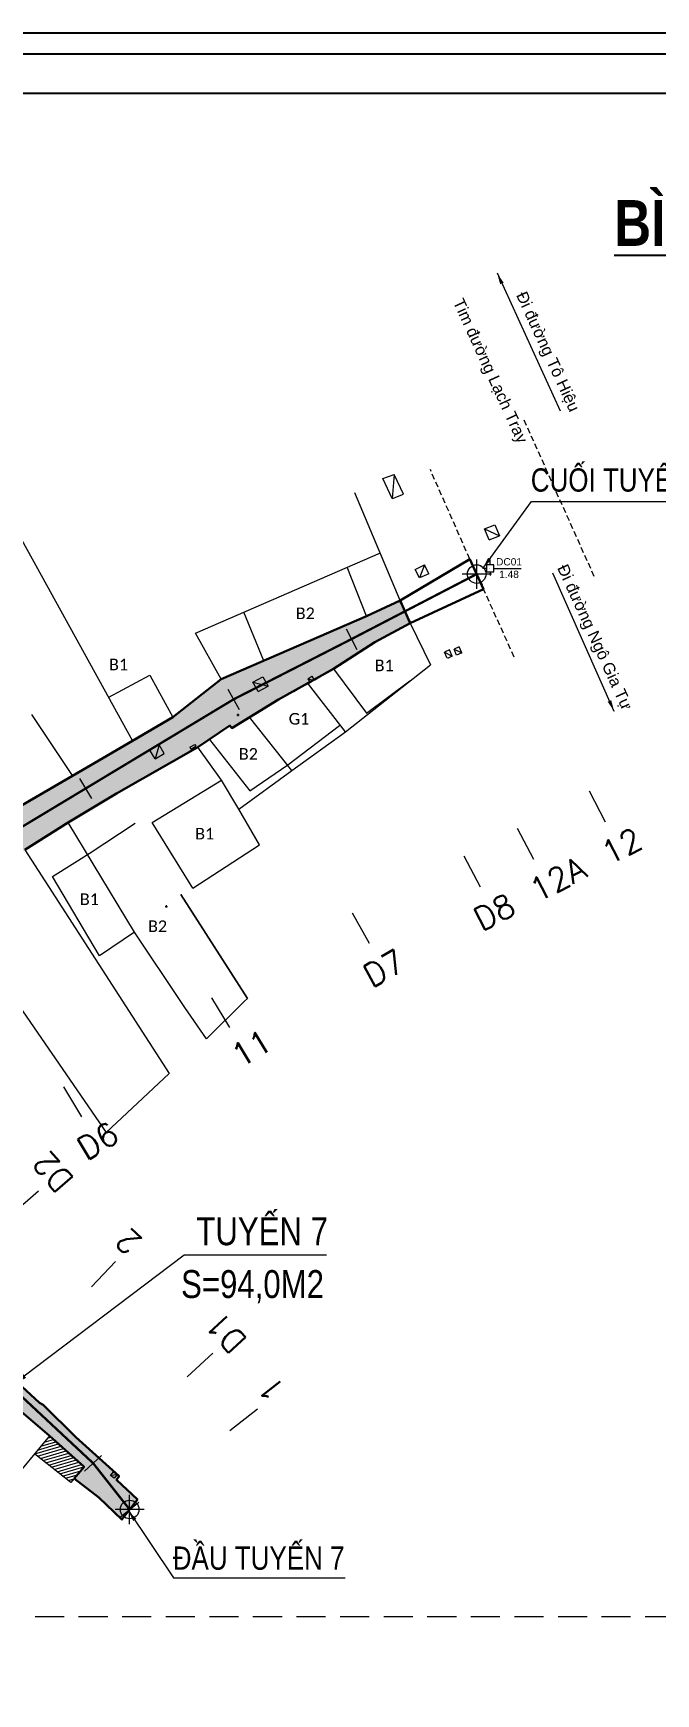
# Model space of a CAD drawing. Header units: metres. Extents: x 596935 to 599449, y 2303977 to 2305782.
# Drawn here: x 599267.5 to 599321, y 2304804.3 to 2304947.1 of the extents above; entities that cross this region are included whole.
import ezdxf
from ezdxf.enums import TextEntityAlignment as Align

# ---------------------------------------------------------------- set-up
doc = ezdxf.new("R2010")
doc.units = ezdxf.units.M
doc.header["$MEASUREMENT"] = 0
doc.header["$PDMODE"] = 2
doc.header["$PDSIZE"] = 0.1
doc.linetypes.add('CENTERX2', pattern=[4, 2.5, -0.5, 0.5, -0.5])
doc.linetypes.add('HIDDEN', pattern=[0.375, 0.25, -0.125])
for name, color, linetype in [('duong', 3, 'Continuous'), ('DUONG DIEN', 20, 'Continuous'), ('ga', 5, 'Continuous'), ('GHI CHU', 7, 'Continuous'), ('GHICHU', 7, 'Continuous'), ('KHUNGTEN', 5, 'Continuous'), ('KYHIEU', 250, 'Continuous'), ('NHA', 2, 'Continuous'), ('pntelev', 2, 'Continuous'), ('thep', 2, 'Continuous'), ('TUYEN', 7, 'Continuous')]:
    doc.layers.add(name, color=color, linetype=linetype)
for name, color, linetype, lineweight in [('LC Dim', 8, 'Continuous', 18), ('LC Hatch', 252, 'Continuous', 9), ('LC Khac', 4, 'Continuous', 9), ('LC MANH DUT', 35, 'HIDDEN', 5), ('LC Net dam 1', 30, 'Continuous', 30), ('LC Net thay', 7, 'Continuous', 25), ('LC Text2', 7, 'Continuous', 25), ('Level 10', 7, 'Continuous', 0)]:
    doc.layers.add(name, color=color, linetype=linetype, lineweight=lineweight)
doc.styles.add('ghi chu', font='arial.ttf')
doc.styles.add('LC 1', font='')
doc.styles.add('LC3', font='', dxfattribs={"width": 0.8})
doc.styles.add('Legend', font='calibri.ttf')
doc.styles.add('STYLE1', font='')
doc.styles.add('T2', font='', dxfattribs={"width": 0.8})
doc.styles.add('TENCOC', font='Vnromanc.shx')
doc.styles.get('LC 1').set_extended_font_data('.VnAvantH', bold=True)
doc.styles.get('LC3').set_extended_font_data('.VnArialH', bold=True)
doc.styles.get('STYLE1').set_extended_font_data('.VnArial')
doc.styles.get('T2').set_extended_font_data('.VnArialH')
doc.dimstyles.get("Standard").update_dxf_attribs({"dimtxt": 0.18, "dimasz": 0.18, "dimexe": 0.18, "dimexo": 0.0625, "dimgap": 0.09, "dimtad": 0, "dimtih": 1, "dimtoh": 1, "dimdec": 4, "dimzin": 0, "dimdsep": 46, "dimtxsty": 'Standard', "dimcen": 0.09, "dimadec": 0, "dimazin": 0, "dimtfac": 1, "dimtdec": 4, "dimtofl": 0, "dimtmove": 0, "dimatfit": 3, "dimfxl": 1, "dimtolj": 1, "dimtzin": 0, "dimarcsym": 0})

# ---------------------------------------------------------------- blocks, each defined once
blk = doc.blocks.new('a2')
at = {"layer": 'Defpoints', "flags": 128}
blk.add_lwpolyline([(297, 102.507), (0, 102.507), (0, -102.507), (297, -102.507)], close=True, dxfattribs=at)
at = {"layer": 'KHUNGTEN'}
blk.add_lwpolyline([(295.885, -100.496), (10, -100.496), (10, 101.392), (295.885, 101.392)], close=True, dxfattribs=at)
at = {"layer": 'thep'}
blk.add_lwpolyline([(293.77, -98.381), (12.115, -98.381), (12.115, 99.277), (293.77, 99.277)], close=True, dxfattribs=at)
blk = doc.blocks.new('TIEUDE1')
at = {"layer": 'LC Text2', "color": 7, "style": 'LC 1'}
blk.add_attdef('TIªU§Ò', text='', height=5, dxfattribs=at).set_placement((0, 0), align=Align.BOTTOM_CENTER)
blk.add_attdef('TL', text='', height=3, dxfattribs=at).set_placement((0, -2), align=Align.TOP_CENTER)
blk = doc.blocks.new('bu lon')
at = {"layer": 'LC Khac', "color": 9}
for p, q in [((0.786, 0), (-0.786, 0)), ((0, -0.786), (0, 0.786))]:
    blk.add_line(p, q, dxfattribs=at)
at = {"layer": 'LC Khac', "color": 7}
blk.add_circle((0, 0), 0.5, dxfattribs=at)
blk = doc.blocks.new('MM')
at = {"layer": 'LC Khac', "xscale": 2.289702860291335, "yscale": 2.289702860291335, "zscale": 2.289702860291335}
blk.add_blockref('bu lon', (0, 0), dxfattribs=at)
blk = doc.blocks.new('dc')
at = {"layer": 'KYHIEU', "color": 1, "lineweight": 0}
blk.add_lwpolyline([(-0.5, -0.5), (0.5, -0.5), (0.5, 0.5), (-0.5, 0.5)], close=True, dxfattribs=at)
at = {"layer": 'KYHIEU', "color": 1, "lineweight": 0, "const_width": 0.025}
blk.add_lwpolyline([(-0.04, 0, 1), (0.04, 0, 1)], format="xyb", close=True, dxfattribs=at)
at = {"layer": 'KYHIEU', "color": 1, "lineweight": 0}
for points in [[(0, 0.5), (0, 1)], [(0.5, 0), (1, 0)], [(-0.5, 0), (-1, 0)], [(0, -0.5), (0, -1)]]:
    blk.add_lwpolyline(points, dxfattribs=at)
blk = doc.blocks.new('COCTRENTUYEN')
at = {"layer": 'TUYEN', "color": 2, "lineweight": 0}
for p, q in [((150.94, 257.83), (151.86, 256.05)), ((140.17, 252.24), (141.09, 250.46)), ((129.98, 247.03), (130.96, 245.28)), ((117.22, 239.35), (118.25, 237.63)), ((161.07, 238.3), (162.45, 235.64)), ((154.89, 235.09), (156.28, 232.43)), ((150.3, 232.71), (151.68, 230.05)), ((140.67, 227.8), (142.13, 225.18)), ((128.57, 220.5), (130.11, 217.93)), ((115.83, 212.83), (117.38, 210.26)), ((117.65, 179.78), (119.12, 181.13)), ((120.74, 175.86), (122.31, 177.1))]:
    blk.add_line(p, q, dxfattribs=at)
at = {"layer": 'TUYEN', "color": 3, "lineweight": 0}
for p, q in [((111.43, 201.91), (113.7, 203.88)), ((118.26, 195.62), (120.31, 197.81)), ((126.48, 187.9), (128.69, 189.94)), ((130.16, 183.29), (132.52, 185.15))]:
    blk.add_line(p, q, dxfattribs=at)
at = {"layer": 'TUYEN', "color": 1, "linetype": 'CENTERX2', "lineweight": 40, "const_width": 0.2}
blk.add_lwpolyline([(0, 0), (9.33, 34.54), (26.36, 91.65), (41.92, 141.27), (44.53, 156.91), (53.43, 191.27, -0.195591), (64.67, 206.38), (105, 230.82), (130.47, 246.16), (140.63, 251.35), (151.4, 256.94)], format="xyb", dxfattribs=at)
at = {"layer": 'TUYEN', "color": 2, "lineweight": 0, "flags": 128}
blk.add_lwpolyline([(144.76, 254.62), (145.68, 252.85)], dxfattribs=at)
at = {"layer": 'TUYEN', "color": 1, "linetype": 'CENTERX2', "lineweight": 40, "const_width": 0.2}
blk.add_lwpolyline([(121.53, 176.48), (118.39, 180.46), (103.13, 194.7), (94.94, 206.42), (86.76, 217.44)], dxfattribs=at)
at = {"layer": 'LC MANH DUT', "xscale": 0.6987324145411622, "yscale": 0.6987324145411622, "zscale": 0.6987324145411622, "rotation": 359.999216292062}
for p in [(151.4, 256.94, 0), (121.53, 176.48, 0)]:
    blk.add_blockref('MM', p, dxfattribs=at)
at = {"layer": 'LC Text2', "style": 'T2', "width": 0.8}
for s, p in [('cuèi tuyÕn 1', (156.05, 264.03, 0)), ('®Çu tuyÕn 7', (125.24, 171.3, 0))]:
    blk.add_text(s, height=2, rotation=0.0008, dxfattribs=at).set_placement(p)
at = {"layer": 'TUYEN', "color": 2, "lineweight": 0, "style": 'TENCOC'}
for s, rotation, p in [('12', 27.4316, (162.8, 231.87)), ('12A', 27.4316, (156.62, 228.67)), ('D8', 27.4316, (151.82, 226.17)), ('D7', 29.0645, (142.37, 221.31)), ('11', 31.0494, (131.06, 214.41)), ('D6', 31.0494, (117.8, 206.43))]:
    blk.add_text(s, height=2, rotation=rotation, dxfattribs=at).set_placement(p)
at = {"layer": 'TUYEN', "color": 3, "lineweight": 0, "style": 'TENCOC'}
for s, rotation, p in [('D2', 130.9518, (116.83, 204.85)), ('2', 136.9685, (122.72, 199.66)), ('D1', 132.6225, (131.74, 191.05)), ('1', 128.2765, (135.07, 186.76))]:
    blk.add_text(s, height=2, rotation=rotation, dxfattribs=at).set_placement(p)
at = {"layer": 'LC Dim', "lineweight": 0}
for points in [[(151.92, 257.43, 0), (156.1, 263.18, 0), (172.06, 263.18, 0)], [(121.41, 176.41), (125.29, 170.6), (140.09, 170.6)]]:
    blk.add_leader(points, dimstyle='Standard', override={"dimasz": 1, "dimgap": 0.09, "dimtad": 0, "dimdsep": 0, "dimtix": 1, "dimlwd": 0, "dimlwe": 0}, dxfattribs=at)
blk = doc.blocks.new('NENHIENTRANG')
at = {"layer": 'DUONG DIEN', "linetype": 'Continuous', "lineweight": 0}
h = blk.add_hatch(dxfattribs=at)
h.set_pattern_fill('ANSI31', color=256, scale=2, angle=151.4002)
h.set_pattern_definition([(196.400213078, (-598276.55, -2304804.55), (0.070586256112, -0.239828231132), [])])
h.paths.add_polyline_path([(43.75, 17.91), (44.05, 18.26), (44.9, 19.26), (41.91, 21.94), (40.63, 20.39)])
at = {"layer": 'duong', "color": 4, "linetype": 'HIDDEN', "lineweight": 0, "ltscale": 2}
for p, q in [((88.8, 95.84), (82.67, 109.51)), ((78.08, 97.34), (74.69, 105.04)), ((72.09, 93.77), (78.08, 97.34)), ((79.26, 94.77), (72.95, 91.84)), ((81.91, 88.92), (79.26, 94.77)), ((72.09, 93.77), (69.2, 92.43)), ((69.2, 92.43), (56.7, 87.01)), ((69.9, 90.21), (72.95, 91.84)), ((66.35, 87.9), (69.9, 90.21)), ((64.09, 86.58), (66.35, 87.9)), ((56.7, 87.01), (52.52, 83.75)), ((61.62, 85.26), (64.09, 86.58)), ((57.61, 82.82), (61.62, 85.26)), ((52.52, 83.75), (49.06, 81.7)), ((54.67, 81.18), (57.44, 83.02)), ((57.44, 83.02), (57.61, 82.82)), ((49.06, 81.7), (45.12, 79.41)), ((47.67, 77.18), (54.67, 81.18)), ((45.12, 79.41), (33.32, 72.56)), ((43.53, 74.68), (47.67, 77.18)), ((39.78, 72.35), (43.53, 74.68)), ((41.05, 24.76), (38.05, 27.56)), ((41.91, 21.94), (38.5, 24.87)), ((41.37, 24.6), (41.05, 24.76)), ((44.18, 21.82), (41.37, 24.6)), ((44.9, 19.26), (41.91, 21.94)), ((47.9, 18.46), (44.18, 21.82)), ((44.05, 18.26), (44.9, 19.26)), ((46.17, 16.63), (44.05, 18.26)), ((47.69, 18.15), (47.9, 18.46)), ((49.48, 16.46), (47.69, 18.15)), ((48.14, 14.73), (46.17, 16.63)), ((49.48, 16.46), (48.14, 14.73))]:
    blk.add_line(p, q, dxfattribs=at)
at = {"layer": 'ga', "linetype": 'Continuous', "lineweight": 0}
for p, q in [((70.6, 104.28), (71.58, 104.62)), ((71.4, 102.57), (70.6, 104.28)), ((71.58, 104.62), (71.4, 102.57)), ((72.38, 102.92), (71.58, 104.62)), ((79.35, 99.94), (80.24, 100.3)), ((79.74, 99), (79.35, 99.94)), ((79.35, 99.94), (80.63, 99.35)), ((79.74, 99), (80.63, 99.35)), ((73.76, 95.72), (73.39, 96.46)), ((74.2, 96.84), (73.76, 95.72)), ((74.57, 96.09), (73.76, 95.72)), ((74.57, 96.09), (74.2, 96.84)), ((75.92, 89.34), (76.57, 89)), ((76.73, 89.61), (77.4, 89.27)), ((59.42, 86.75), (60.28, 87.22)), ((59.88, 85.95), (59.42, 86.75)), ((59.42, 86.75), (60.74, 86.41)), ((59.88, 85.95), (60.74, 86.41)), ((64.15, 87.05), (64.69, 86.93)), ((53.99, 81.16), (54.42, 81.41)), ((51.35, 81.36), (51, 80.16)), ((54.08, 81), (54.52, 81.25)), ((41.91, 21.94), (38.45, 17.76)), ((47.18, 18.54), (47.73, 18.62))]:
    blk.add_line(p, q, dxfattribs=at)
at = {"layer": 'ga', "linetype": 'Continuous', "lineweight": 0, "flags": 128}
for points in [[(71.43, 102.55), (72.38, 102.92)], [(80.24, 100.3), (80.63, 99.35)], [(73.39, 96.46), (74.2, 96.84)], [(76.35, 89.53), (75.92, 89.34)], [(76.14, 88.81), (75.92, 89.34)], [(76.57, 89), (76.16, 88.8)], [(76.57, 89), (76.35, 89.53)], [(77.18, 89.81), (76.73, 89.61)], [(76.95, 89.08), (76.73, 89.61)], [(77.4, 89.27), (76.95, 89.08)], [(77.4, 89.27), (77.18, 89.81)], [(60.28, 87.22), (60.74, 86.41)], [(64.15, 87.05), (64.48, 87.28), (64.69, 86.93)], [(64.15, 87.05), (64.34, 86.72)], [(54.42, 81.41), (54.52, 81.25)], [(50.56, 80.91), (51.35, 81.36)], [(51, 80.16), (50.56, 80.91)], [(51, 80.16), (51.79, 80.61)], [(51.79, 80.61), (51.35, 81.36)], [(53.99, 81.16), (54.08, 81)]]:
    blk.add_lwpolyline(points, dxfattribs=at)
at = {"layer": 'ga', "linetype": 'Continuous', "lineweight": 0}
blk.add_lwpolyline([(47.49, 18.3), (47.18, 18.53), (47.42, 18.85), (47.73, 18.62)], close=True, dxfattribs=at)
at = {"layer": 'GHICHU', "lineweight": 0}
blk.add_line((80.45, 96.55), (82.51, 96.55), dxfattribs=at)
at = {"layer": 'Level 10', "color": 8, "linetype": 'ByBlock', "lineweight": 13}
for p, q in [((72.09, 93.77), (68.2, 103.04)), ((38.72, 100.44), (49.06, 81.7)), ((54.47, 90.97), (70.41, 97.89)), ((56.7, 87.01), (54.47, 90.97)), ((50.55, 87.37), (52.52, 83.75)), ((67.38, 82.48), (74.69, 88.26)), ((67.38, 82.48), (64.2, 86.6)), ((43.9, 78.73), (40.4, 83.99)), ((62.76, 79.17), (59.12, 83.74)), ((62.76, 79.17), (67.38, 82.48)), ((56.73, 78.34), (54.67, 81.18)), ((58.21, 75.85), (62.76, 79.17)), ((58.21, 75.85), (56.73, 78.34)), ((59.98, 72.76), (58.21, 75.85)), ((49.24, 65.25), (43.53, 74.68)), ((39.78, 72.35), (52.2, 53.1)), ((54.26, 69.04), (59.98, 72.76)), ((32.84, 68.29), (46.78, 48.03)), ((58.96, 59.55), (53.21, 68.5)), ((53.21, 68.5), (58.96, 59.55)), ((53.21, 59.29), (49.24, 65.25)), ((53.55, 58.78), (53.21, 59.29)), ((55.43, 56.08), (53.55, 58.78)), ((58.7, 59.32), (55.43, 56.08)), ((58.96, 59.55), (58.7, 59.32)), ((52.2, 53.1), (46.78, 48.03))]:
    blk.add_line(p, q, dxfattribs=at)
at = {"layer": 'Level 10', "color": 8, "linetype": 'ByBlock', "lineweight": 0}
for p, q in [((69.2, 92.43), (67.52, 96.64)), ((60.37, 88.6), (58.65, 92.78)), ((72.95, 91.84), (74.69, 88.26)), ((47.02, 85.47), (50.55, 87.37)), ((66.35, 87.9), (69.2, 84.1)), ((69.2, 84.1), (72.93, 86.88)), ((62.44, 79.65), (66.87, 83.03)), ((55.69, 81.84), (59.17, 77.4)), ((59.17, 77.4), (62.44, 79.65)), ((50.74, 74.68), (56.73, 78.34)), ((45.33, 72.01), (49.28, 74.63)), ((54.26, 69.04), (50.74, 74.68)), ((42.18, 70.04), (45.33, 72.01)), ((46.23, 63.21), (42.18, 70.04)), ((49.24, 65.25), (46.23, 63.21))]:
    blk.add_line(p, q, dxfattribs=at)
at = {"layer": 'Level 10', "color": 8, "linetype": 'Continuous', "lineweight": 0}
for p in [(58.15, 83.94), (51.98, 67.47)]:
    blk.add_point(p, dxfattribs=at)
at = {"layer": 'NHA', "linetype": 'Continuous', "lineweight": 0, "flags": 128}
blk.add_lwpolyline([(44.05, 18.26), (43.75, 17.91), (40.63, 20.39)], dxfattribs=at)
at = {"layer": 'GHICHU', "lineweight": 0}
ref = blk.add_blockref('dc', (79.83, 96.55), dxfattribs=dict(at, xscale=0.6250000000103964, yscale=0.6250000000103964, zscale=0.6250000000103964))
ref.add_attrib('T1', 'DC01', dxfattribs={"layer": '0', "color": 1, "height": 0.625, "style": 'STYLE1'}).set_placement((81.46, 96.8), align=Align.CENTER)
ref.add_attrib('4.700', '1.48', dxfattribs={"layer": '0', "color": 1, "height": 0.625, "style": 'STYLE1'}).set_placement((81.46, 95.72), align=Align.CENTER)
at = {"layer": 'GHI CHU', "linetype": 'Continuous', "lineweight": 0, "char_height": 1, "attachment_point": 1, "rotation": 294.592, "style": 'ghi chu'}
for s, insert in [('\\pt3;Đi đường Tô Hiệu', (82.96, 120.48)), ('\\pt3;Tim đường Lạch Tray', (77.52, 119.89)), ('\\pt3;Đi đường Ngô Gia Tự', (86.49, 97.02))]:
    blk.add_mtext_dynamic_manual_height_columns(s, width=16.0582, gutter_width=1, heights=[0], dxfattribs=dict(at, insert=insert))
at = {"layer": 'Level 10', "color": 8, "linetype": 'Continuous', "lineweight": 13, "style": 'Legend'}
for s, p in [('B2', (63.11, 92.18)), ('B1', (47.04, 87.78)), ('B1', (69.9, 87.7)), ('G1', (62.5, 83.11)), ('B2', (58.21, 80.09)), ('B1', (54.45, 73.23)), ('B1', (44.53, 67.59)), ('B2', (50.4, 65.27))]:
    blk.add_text(s, height=1, dxfattribs=at).set_placement(p)
at = {"linetype": 'Continuous', "lineweight": 0}
for points in [[(80.43, 121.96), (85.86, 110.11)], [(90.51, 84.23), (85.23, 96.14)]]:
    blk.add_leader(points, dimstyle='Standard', override={"dimasz": 1, "dimgap": 0.09, "dimtad": 0, "dimdsep": 0, "dimtix": 1, "dimlwd": 0, "dimlwe": 0}, dxfattribs=at)

msp = doc.modelspace()

# ---------------------------------------------------------------- hatches: boundary and pattern name
at = {"layer": 'LC Hatch', "linetype": 'Continuous', "lineweight": 0}
h = msp.add_hatch(dxfattribs=at)
h.set_pattern_fill('AR-SAND', color=256, scale=0.5, angle=90)
h.set_pattern_definition([(127.5, (598794.324, 2304714.68224), (-0.9634119, -0.0314967), [0, -0.76, 0, -0.85, 0, -0.8125]), (97.5, (598794.324, 2304714.6822), (-1.411073, 0.8848884), [0, -0.41, 0, -0.685, 0, -0.2625]), (57.5, (598794.324, 2304714.06724), (-0.0028295, 1.5570709), [0, -0.25, 0, -0.9, 0, -1.175]), (47.5, (598794.324, 2304714.0672), (-0.4388378, 1.5030633), [0, -0.125, 0, -0.59, 0, -0.675])])
h.paths.add_polyline_path([(599200.922, 2304799.886), (599202.958, 2304807.872), (599203.716, 2304811.059), (599204.51, 2304814.302), (599205.419, 2304818.39), (599206.734, 2304822.932), (599209.335, 2304832.136), (599210.974, 2304838.237), (599212.1, 2304841.026), (599215.16, 2304843.165), (599214.249, 2304844.276), (599217.975, 2304846.845), (599219.291, 2304847.911), (599224.556, 2304851.358), (599229.179, 2304854.255), (599233.152, 2304856.668), (599236.763, 2304858.746), (599240.224, 2304860.903), (599240.374, 2304860.684), (599241.668, 2304861.572), (599245.083, 2304863.818), (599251.846, 2304867.917), (599259.791, 2304872.841), (599266.731, 2304876.896), (599270.482, 2304879.234), (599274.619, 2304881.734), (599281.619, 2304885.731), (599284.394, 2304887.569), (599284.563, 2304887.366), (599288.57, 2304889.811), (599293.304, 2304892.45), (599296.851, 2304894.763), (599299.901, 2304896.386), (599299.045, 2304898.325), (599296.149, 2304896.977), (599283.646, 2304891.556), (599279.472, 2304888.298), (599276.014, 2304886.255), (599272.068, 2304883.962), (599260.274, 2304877.111), (599256.47, 2304874.823), (599252.908, 2304872.797), (599242.515, 2304867.18), (599240.808, 2304866.127), (599229.837, 2304859.128), (599222.946, 2304854.766), (599212.844, 2304848.838), (599211.217, 2304847.534), (599207.475, 2304843.087), (599208.489, 2304842.288), (599208.287, 2304841.821), (599205.733, 2304836.867), (599202.196, 2304821.358), (599200.2, 2304815.335), (599199.717, 2304814.805), (599199.266, 2304812.726), (599199.412, 2304812.572), (599199.543, 2304812.23), (599200.129, 2304811.794), (599197.888, 2304805.26), (599195.138, 2304796.668), (599193.811, 2304793.013), (599194.276, 2304792.851, -0.3657961), (599194.605, 2304792.297), (599194.055, 2304788.997, -0.0346369), (599192.446, 2304782.268), (599177.973, 2304736.125), (599176.653, 2304731.697), (599176.872, 2304731.591), (599176.864, 2304731.563, -0.2741066), (599176.988, 2304731.069), (599176.096, 2304728.077), (599175.347, 2304725.565), (599163.126, 2304684.566), (599161.788, 2304680.087), (599161.79, 2304680.086), (599161.413, 2304678.819), (599151.813, 2304643.303), (599157.863, 2304642.921, -0.4743476), (599156.96, 2304644.18), (599165.972, 2304677.523), (599182.984, 2304734.592), (599200.337, 2304789.919, -0.4647143), (599201.042, 2304790.215), (599201.073, 2304790.199)])
h = msp.add_hatch(dxfattribs=at)
h.set_pattern_fill('AR-CONC', color=256, scale=0.3, angle=90)
h.set_pattern_definition([(140, (598794.324, 2304714.6822), (0.1882564, 2.1517805), [0.225, -2.475]), (85, (598794.324, 2304714.6822), (-2.256576, -0.416254), [0.18, -1.98]), (190.45144, (598794.3397, 2304714.8616), (-2.06832, 1.7355265), [0.191221, -2.103426]), (136.1842, (598793.724, 2304714.6822), (0.496558, 3.201724), [0.3375, -3.7125]), (186.63564, (598793.7653, 2304714.949), (-2.922356, 2.803986), [0.28683, -3.155141]), (81.1842, (598793.724, 2304714.6822), (-2.922356, 2.803986), [0.27, -2.97]), (111, (598793.874, 2304714.9822), (1.2078567, 1.790721), [0.225, -2.475]), (56, (598793.874, 2304714.9822), (-2.17545, 0.729946), [0.18, -1.98]), (161.45144, (598793.9746, 2304715.1315), (-0.9675935, 2.520667), [0.191221, -2.103426]), (127.5, (598794.324, 2304714.68224), (-0.9986816, 0.0364796), [0, -1.956, 0, -2.01, 0, -1.9875]), (97.5, (598794.324, 2304714.6822), (-1.1832351, 0.7892086), [0, -1.146, 0, -1.911, 0, -0.7575]), (57.5, (598794.324, 2304714.01324), (0.0676646, 1.6014673), [0, -0.75, 0, -2.34, 0, -3.105]), (47.5, (598794.324, 2304713.7132), (-0.300315, 1.7495585), [0, -0.975, 0, -1.554, 0, -2.205])])
h.paths.add_polyline_path([(599257.195, 2304836.771), (599256.762, 2304836.289), (599260.624, 2304833.306), (599262.073, 2304832.247), (599265.454, 2304829.424), (599268.86, 2304826.486), (599271.849, 2304823.811), (599270.998, 2304822.811), (599273.12, 2304821.183), (599275.093, 2304819.284), (599276.425, 2304821.009), (599274.638, 2304822.696), (599274.855, 2304823.012), (599271.128, 2304826.365), (599268.32, 2304829.149), (599268.001, 2304829.312), (599265.005, 2304832.11), (599261.932, 2304835.041), (599258.467, 2304838.455), (599258.308, 2304838.359), (599254.813, 2304843.233), (599242.633, 2304860.069), (599241.668, 2304861.572), (599240.374, 2304860.684), (599242.105, 2304858.164), (599248.165, 2304850.713), (599248.527, 2304850.198), (599250.394, 2304846.993), (599254.25, 2304841.731), (599253.932, 2304841.288), (599253.193, 2304840.077)], flags=17)

# ---------------------------------------------------------------- linework, layer by layer
at = {"layer": 'LC MANH DUT', "lineweight": 0, "ltscale": 10}
msp.add_lwpolyline([(599256.376, 2304810.953), (599393.207, 2304810.953), (599393.207, 2304632.434), (599256.376, 2304632.434)], close=True, dxfattribs=at)
at = {"layer": 'LC Net dam 1', "color": 2}
for points in [[(599260.274, 2304877.111), (599272.068, 2304883.962), (599276.014, 2304886.255), (599279.472, 2304888.298), (599283.646, 2304891.556), (599283.646, 2304891.556), (599296.149, 2304896.977), (599299.045, 2304898.325), (599305.033, 2304901.889), (599306.209, 2304899.321), (599299.901, 2304896.386), (599296.851, 2304894.763), (599293.304, 2304892.45), (599293.304, 2304892.45), (599288.57, 2304889.811), (599284.563, 2304887.366), (599284.394, 2304887.569), (599281.619, 2304885.731), (599274.619, 2304881.734), (599270.482, 2304879.234), (599266.731, 2304876.896)], [(599299.045, 2304898.325), (599299.901, 2304896.386)], [(599265.005, 2304832.11), (599268.001, 2304829.312), (599268.32, 2304829.149), (599271.128, 2304826.365), (599274.855, 2304823.012), (599274.638, 2304822.696), (599276.425, 2304821.009), (599275.093, 2304819.284), (599273.12, 2304821.183), (599270.998, 2304822.811), (599271.849, 2304823.811), (599268.86, 2304826.486), (599265.454, 2304829.424)]]:
    msp.add_lwpolyline(points, dxfattribs=at)
at = {"layer": 'LC Net thay', "linetype": 'Continuous', "lineweight": 0}
msp.add_circle((599305.629, 2304900.609), 0.8, dxfattribs=at)

# ---------------------------------------------------------------- block references
at = {"layer": 'LC Net dam 1', "linetype": 'Continuous', "lineweight": 0}
msp.add_blockref('NENHIENTRANG', (599226.95, 2304804.55), dxfattribs=at)
at = {"layer": 'LC Text2'}
ref = msp.add_blockref('TIEUDE1', (599345.466, 2304927.651, 0), dxfattribs=dict(at, xscale=0.8000020620485555, yscale=0.8000020620485555, zscale=0.8000020620485555, rotation=359.9999999976748))
ref.add_attrib('TIªU§Ò', '%%Ub×nh ®å thiÕt kÕ tuyÕn', dxfattribs={"color": 7, "height": 3.93954, "rotation": 360, "style": 'LC3', "width": 0.8}).set_placement((599345.466, 2304927.651), align=Align.BOTTOM_CENTER)
at = {"layer": 'LC Text2', "linetype": 'Continuous', "lineweight": 0}
msp.add_blockref('COCTRENTUYEN', (599154.233, 2304643.669), dxfattribs=at)
at = {"layer": 'pntelev', "linetype": 'Continuous', "lineweight": 0, "xscale": 1.6, "yscale": 1.6, "zscale": 1.6}
msp.add_blockref('a2', (598973.344, 2304783.116), dxfattribs=at)

# ---------------------------------------------------------------- texts
at = {"layer": 'LC Text2', "style": 'T2', "width": 0.8}
for s, p in [('tuyÕn 7', (599281.503, 2304842.879)), ('s=94,0m2', (599280.188, 2304838.339))]:
    msp.add_text(s, height=2.4, rotation=360, dxfattribs=at).set_placement(p)

# ---------------------------------------------------------------- leaders
at = {"layer": 'LC Dim', "linetype": 'Continuous', "lineweight": 0}
msp.add_leader([(599265.51, 2304830.762, 0), (599280.444, 2304842.067, 0), (599292.698, 2304842.067, 0)], dimstyle='Standard', override={"dimtxt": 0.5, "dimasz": 1.5, "dimgap": 0.09, "dimtad": 0, "dimdec": 2, "dimdsep": 0, "dimtdec": 2, "dimtix": 1, "dimlwd": 0, "dimlwe": 0}, dxfattribs=at)

doc.saveas('drawing.dxf')
